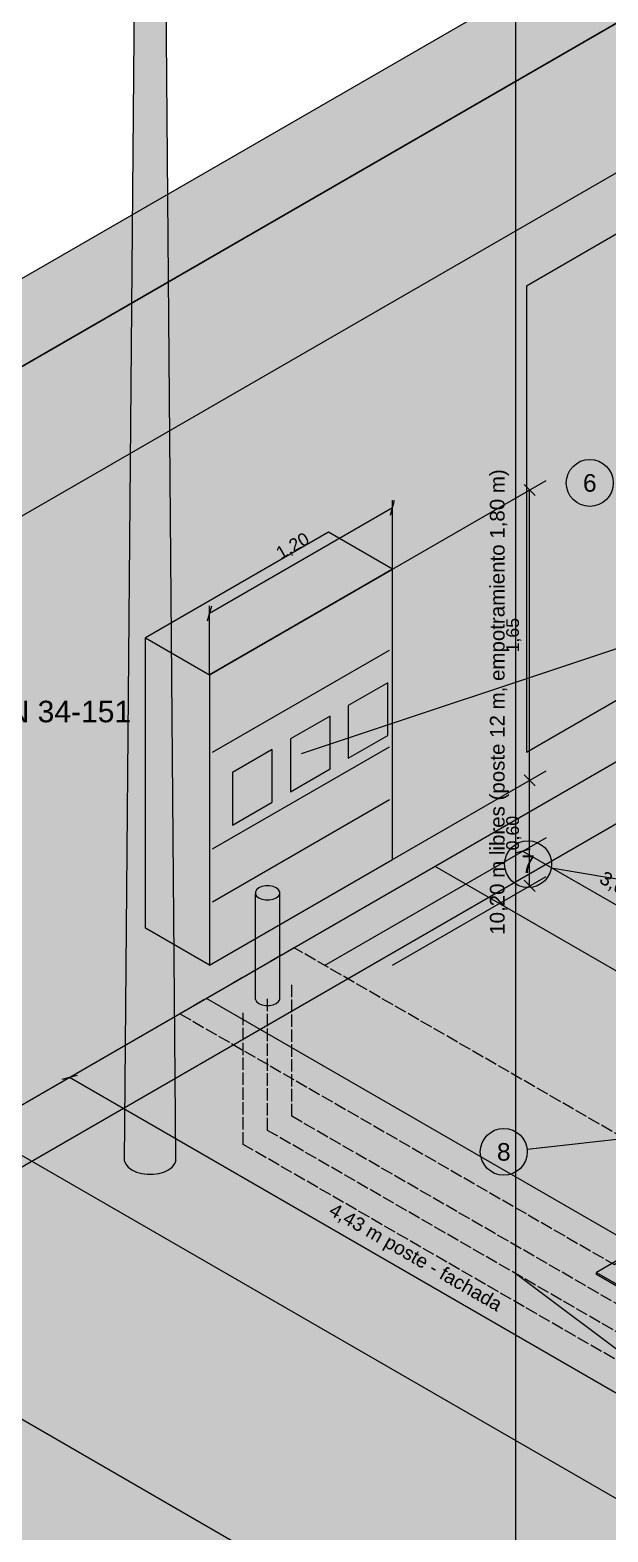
# Paper-space layout 'PLANCHA 3' of a CAD drawing. Header units: metres, sheet in millimetres. Extents: x 0 to 841, y 0 to 594.
# Drawn here: x 195.1 to 254.2, y 115.8 to 269.5 of the extents above; entities that cross this region are included whole.
import ezdxf
from ezdxf.enums import TextEntityAlignment as Align

# ---------------------------------------------------------------- set-up
doc = ezdxf.new("R2010")
doc.units = ezdxf.units.M
doc.linetypes.add('DASHED', pattern=[1.524, 1.27, -0.254])
for name, color, linetype in [('COTAS', 7, 'CONTINUOUS'), ('ISO_FILL', 8, 'CONTINUOUS'), ('ISO_FINO', 7, 'CONTINUOUS'), ('ISO_LIN', 7, 'CONTINUOUS'), ('ISO_OCULTO', 7, 'DASHED'), ('ISO_TXT', 7, 'CONTINUOUS'), ('TEXTO', 7, 'CONTINUOUS')]:
    doc.layers.add(name, color=color, linetype=linetype)
doc.styles.add('ARIAL', font='arial.ttf')

psp = doc.layouts.new('PLANCHA 3')

# ---------------------------------------------------------------- hatches: boundary and pattern name
at = {"layer": 'ISO_FILL', "true_color": 0xd6d2c9}
psp.add_hatch(color=7, dxfattribs=at).paths.add_polyline_path([(143, 205.47), (337.86, 317.97), (330.06, 322.47), (135.21, 209.97)])
at = {"layer": 'ISO_FILL', "true_color": 0xcac7be}
psp.add_hatch(color=7, dxfattribs=at).paths.add_polyline_path([(143, 123.57), (337.86, 236.07), (337.86, 317.97), (143, 205.47)])
at = {"layer": 'ISO_FILL', "true_color": 0x333336}
psp.add_hatch(color=7, dxfattribs=at).paths.add_polyline_path([(143, 190.17), (337.86, 302.67), (337.86, 317.97), (143, 205.47)])
at = {"layer": 'ISO_FILL', "true_color": 0x6a5855}
psp.add_hatch(color=7, dxfattribs=at).paths.add_polyline_path([(204.75, 153.73), (204.88, 153.4), (205.92, 283.21), (205.85, 283.4)])
at = {"layer": 'ISO_FILL', "true_color": 0x796461}
psp.add_hatch(color=7, dxfattribs=at).paths.add_polyline_path([(204.88, 153.4), (205.14, 153.09), (206.07, 283.03), (205.92, 283.21)])
at = {"layer": 'ISO_FILL', "true_color": 0x8a726f}
psp.add_hatch(color=7, dxfattribs=at).paths.add_polyline_path([(205.14, 153.09), (205.51, 152.82), (206.29, 282.87), (206.07, 283.03)])
at = {"layer": 'ISO_FILL', "true_color": 0x997f7b}
psp.add_hatch(color=7, dxfattribs=at).paths.add_polyline_path([(205.51, 152.82), (205.97, 152.61), (206.56, 282.75), (206.29, 282.87)])
at = {"layer": 'ISO_FILL', "true_color": 0xb49590}
psp.add_hatch(color=7, dxfattribs=at).paths.add_polyline_path([(208.79, 152.61), (209.25, 152.82), (208.47, 282.87), (208.2, 282.75)])
at = {"layer": 'ISO_FILL', "true_color": 0xab8d89}
psp.add_hatch(color=7, dxfattribs=at).paths.add_polyline_path([(209.25, 152.82), (209.62, 153.09), (208.69, 283.03), (208.47, 282.87)])
at = {"layer": 'ISO_FILL', "true_color": 0x9f8380}
psp.add_hatch(color=7, dxfattribs=at).paths.add_polyline_path([(209.62, 153.09), (209.88, 153.4), (208.84, 283.21), (208.69, 283.03)])
at = {"layer": 'ISO_FILL', "true_color": 0x907774}
psp.add_hatch(color=7, dxfattribs=at).paths.add_polyline_path([(209.88, 153.4), (210.01, 153.73), (208.91, 283.4), (208.84, 283.21)])
at = {"layer": 'ISO_FILL', "true_color": 0x7f6966}
psp.add_hatch(color=7, dxfattribs=at).paths.add_polyline_path([(210.01, 153.73), (210.01, 154.07), (208.91, 283.6), (208.91, 283.4)])
at = {"layer": 'ISO_FILL', "true_color": 0xa78a86}
psp.add_hatch(color=7, dxfattribs=at).paths.add_polyline_path([(205.97, 152.61), (206.51, 152.46), (206.87, 282.66), (206.56, 282.75)])
at = {"layer": 'ISO_FILL', "true_color": 0xb1928e}
psp.add_hatch(color=7, dxfattribs=at).paths.add_polyline_path([(206.51, 152.46), (207.08, 152.38), (207.21, 282.61), (206.87, 282.66)])
at = {"layer": 'ISO_FILL', "true_color": 0xb79893}
psp.add_hatch(color=7, dxfattribs=at).paths.add_polyline_path([(207.08, 152.38), (207.68, 152.38), (207.55, 282.61), (207.21, 282.61)])
at = {"layer": 'ISO_FILL', "true_color": 0xba9a96}
psp.add_hatch(color=7, dxfattribs=at).paths.add_polyline_path([(207.68, 152.38), (208.25, 152.46), (207.89, 282.66), (207.55, 282.61)])
at = {"layer": 'ISO_FILL', "true_color": 0xb99995}
psp.add_hatch(color=7, dxfattribs=at).paths.add_polyline_path([(208.25, 152.46), (208.79, 152.61), (208.2, 282.75), (207.89, 282.66)])
at = {"layer": 'ISO_FILL', "true_color": 0x87a1af}
for points in [[(245.88, 195.57), (266.15, 207.27), (266.15, 254.97), (245.88, 243.27)], [(227.65, 194.94), (231.7, 197.28), (231.7, 202.68), (227.65, 200.34)], [(221.72, 191.52), (225.78, 193.86), (225.78, 199.26), (221.72, 196.92)], [(215.8, 188.1), (219.85, 190.44), (219.85, 195.84), (215.8, 193.5)]]:
    psp.add_hatch(color=7, dxfattribs=at).paths.add_polyline_path(points)
at = {"layer": 'ISO_FILL', "true_color": 0xc0bcb3}
psp.add_hatch(color=7, dxfattribs=at).paths.add_polyline_path([(221.41, 84.6), (416.27, 197.1), (337.86, 242.37), (143, 129.87)])
at = {"layer": 'ISO_FILL', "true_color": 0x747d86}
psp.add_hatch(color=7, dxfattribs=at).paths.add_polyline_path([(213.46, 203.49), (232.17, 214.29), (225.62, 218.07), (206.91, 207.27)])
at = {"layer": 'ISO_FILL', "true_color": 0x6d767f}
psp.add_hatch(color=7, dxfattribs=at).paths.add_polyline_path([(213.46, 173.79), (232.17, 184.59), (232.17, 214.29), (213.46, 203.49)])
at = {"layer": 'ISO_FILL', "true_color": 0x5b6269}
psp.add_hatch(color=7, dxfattribs=at).paths.add_polyline_path([(213.46, 173.79), (206.91, 177.57), (206.91, 207.27), (213.46, 203.49)])
at = {"layer": 'ISO_FILL', "true_color": 0x8f969d}
for points in [[(218.5, 181.68), (218.26, 181.5), (218.14, 181.28), (218.14, 181.06), (218.26, 180.84), (218.5, 180.66), (218.81, 180.52), (219.19, 180.45), (219.58, 180.45), (219.95, 180.52), (220.27, 180.66), (220.5, 180.84), (220.63, 181.06), (220.63, 181.28), (220.5, 181.5), (220.27, 181.68), (219.95, 181.82), (219.58, 181.89), (219.19, 181.89), (218.81, 181.82)], [(264.9, 135.49), (280.18, 144.31), (268.33, 151.15), (253.06, 142.33)]]:
    psp.add_hatch(color=7, dxfattribs=at).paths.add_polyline_path(points)
at = {"layer": 'ISO_FILL', "true_color": 0x55595d}
psp.add_hatch(color=7, dxfattribs=at).paths.add_polyline_path([(218.14, 170.26), (218.26, 170.04), (218.26, 180.84), (218.14, 181.06)])
at = {"layer": 'ISO_FILL', "true_color": 0x686d72}
psp.add_hatch(color=7, dxfattribs=at).paths.add_polyline_path([(218.26, 170.04), (218.5, 169.86), (218.5, 180.66), (218.26, 180.84)])
at = {"layer": 'ISO_FILL', "true_color": 0x787e84}
psp.add_hatch(color=7, dxfattribs=at).paths.add_polyline_path([(218.5, 169.86), (218.81, 169.72), (218.81, 180.52), (218.5, 180.66)])
at = {"layer": 'ISO_FILL', "true_color": 0x858c93}
psp.add_hatch(color=7, dxfattribs=at).paths.add_polyline_path([(218.81, 169.72), (219.19, 169.65), (219.19, 180.45), (218.81, 180.52)])
at = {"layer": 'ISO_FILL', "true_color": 0x8d949c}
psp.add_hatch(color=7, dxfattribs=at).paths.add_polyline_path([(219.19, 169.65), (219.58, 169.65), (219.58, 180.45), (219.19, 180.45)])
at = {"layer": 'ISO_FILL', "true_color": 0x8f979e}
psp.add_hatch(color=7, dxfattribs=at).paths.add_polyline_path([(219.58, 169.65), (219.95, 169.72), (219.95, 180.52), (219.58, 180.45)])
at = {"layer": 'ISO_FILL', "true_color": 0x8b929a}
psp.add_hatch(color=7, dxfattribs=at).paths.add_polyline_path([(219.95, 169.72), (220.27, 169.86), (220.27, 180.66), (219.95, 180.52)])
at = {"layer": 'ISO_FILL', "true_color": 0x82888f}
psp.add_hatch(color=7, dxfattribs=at).paths.add_polyline_path([(220.27, 169.86), (220.5, 170.04), (220.5, 180.84), (220.27, 180.66)])
at = {"layer": 'ISO_FILL', "true_color": 0x73797f}
psp.add_hatch(color=7, dxfattribs=at).paths.add_polyline_path([(220.5, 170.04), (220.63, 170.26), (220.63, 181.06), (220.5, 180.84)])
at = {"layer": 'ISO_FILL', "true_color": 0x62676c}
psp.add_hatch(color=7, dxfattribs=at).paths.add_polyline_path([(220.63, 170.26), (220.63, 170.48), (220.63, 181.28), (220.63, 181.06)])
at = {"layer": 'ISO_FILL', "true_color": 0xcecbc2}
psp.add_hatch(color=7, dxfattribs=at).paths.add_polyline_path([(254.85, 143.15), (266.54, 149.9), (222.11, 175.55), (210.42, 168.8)])
at = {"layer": 'ISO_FILL', "true_color": 0x70767c}
psp.add_hatch(color=7, dxfattribs=at).paths.add_polyline_path([(264.9, 135.27), (253.06, 142.11), (253.06, 142.33), (264.9, 135.49)])

# ---------------------------------------------------------------- linework, layer by layer
at = {"layer": 'COTAS'}
for p, q in [((244.79, 108.9), (244.79, 292.5)), ((232.17, 214.29), (247.88, 223.36)), ((246.76, 221.82), (245.63, 222.96)), ((231.96, 219.82), (232.37, 221.36)), ((232.17, 214.29), (232.17, 221.35)), ((246.2, 192.69), (246.2, 222.39)), ((213.46, 209.79), (232.17, 220.59)), ((213.25, 209.02), (213.67, 210.56)), ((213.46, 203.49), (213.46, 210.55)), ((256.54, 206.63), (222.81, 195.39)), ((232.17, 184.59), (247.88, 193.66)), ((232.17, 184.59), (247.88, 193.66)), ((246.76, 192.12), (245.63, 193.26)), ((246.76, 192.12), (245.63, 193.26)), ((246.2, 181.89), (246.2, 192.69)), ((225.23, 173.75), (247.93, 186.85)), ((246.27, 185.65), (244.72, 185.24)), ((292.73, 158.18), (245.49, 185.44)), ((248.42, 183.72), (282.05, 178.11)), ((232.17, 173.79), (247.88, 182.86)), ((246.76, 181.32), (245.63, 182.46)), ((220.94, 174.87), (196.5, 160.76)), ((199.89, 162.48), (198.35, 162.06)), ((268.18, 122.4), (199.12, 162.27)), ((245.94, 154.94), (279.56, 158.67)), ((282.87, 113.64), (244.79, 142.2))]:
    psp.add_line(p, q, dxfattribs=at)
for centre in [(252.36, 223.12), (246.05, 184.11), (243.56, 154.67)]:
    psp.add_circle(centre, 2.4, dxfattribs=at)
at = {"layer": 'ISO_FINO'}
for p, q in [((213.77, 195.57), (231.86, 206.01)), ((213.77, 185.67), (231.86, 196.11)), ((213.77, 180.27), (231.86, 190.71)), ((314.94, 138.6), (236.53, 183.87)), ((291.56, 125.1), (213.15, 170.37)), ((268.18, 111.6), (189.77, 156.87)), ((244.79, 98.1), (166.38, 143.37))]:
    psp.add_line(p, q, dxfattribs=at)
for points in [[(227.65, 194.94), (231.7, 197.28), (231.7, 202.68), (227.65, 200.34)], [(221.72, 191.52), (225.78, 193.86), (225.78, 199.26), (221.72, 196.92)], [(215.8, 188.1), (219.85, 190.44), (219.85, 195.84), (215.8, 193.5)]]:
    psp.add_lwpolyline(points, close=True, dxfattribs=at)
at = {"layer": 'ISO_LIN'}
for p, q in [((204.75, 153.73), (205.85, 283.4)), ((210.01, 154.07), (208.91, 283.6)), ((218.14, 170.26), (218.14, 181.06)), ((218.14, 181.06), (218.26, 180.84)), ((218.26, 180.84), (218.5, 180.66)), ((218.5, 180.66), (218.81, 180.52)), ((218.81, 180.52), (219.19, 180.45)), ((219.19, 180.45), (219.58, 180.45)), ((219.58, 180.45), (219.95, 180.52)), ((219.95, 180.52), (220.27, 180.66)), ((220.27, 180.66), (220.5, 180.84)), ((220.5, 180.84), (220.63, 181.06)), ((220.63, 181.06), (220.63, 181.28)), ((220.63, 170.48), (220.63, 181.28)), ((218.14, 170.26), (218.26, 170.04)), ((218.26, 170.04), (218.5, 169.86)), ((218.5, 169.86), (218.81, 169.72)), ((218.81, 169.72), (219.19, 169.65)), ((219.19, 169.65), (219.58, 169.65)), ((219.58, 169.65), (219.95, 169.72)), ((219.95, 169.72), (220.27, 169.86)), ((220.27, 169.86), (220.5, 170.04)), ((220.5, 170.04), (220.63, 170.26)), ((220.63, 170.26), (220.63, 170.48)), ((204.75, 153.73), (204.88, 153.4)), ((209.88, 153.4), (210.01, 153.73)), ((210.01, 153.73), (210.01, 154.07)), ((204.88, 153.4), (205.14, 153.09)), ((205.14, 153.09), (205.51, 152.82)), ((205.51, 152.82), (205.97, 152.61)), ((205.97, 152.61), (206.51, 152.46)), ((206.51, 152.46), (207.08, 152.38)), ((207.08, 152.38), (207.68, 152.38)), ((207.68, 152.38), (208.25, 152.46)), ((208.25, 152.46), (208.79, 152.61)), ((208.79, 152.61), (209.25, 152.82)), ((209.25, 152.82), (209.62, 153.09)), ((209.62, 153.09), (209.88, 153.4))]:
    psp.add_line(p, q, dxfattribs=at)
for points in [[(143, 205.47), (337.86, 317.97), (330.06, 322.47), (135.21, 209.97)], [(143, 123.57), (337.86, 236.07), (337.86, 317.97), (143, 205.47)], [(143, 190.17), (337.86, 302.67), (337.86, 317.97), (143, 205.47)], [(245.88, 195.57), (266.15, 207.27), (266.15, 254.97), (245.88, 243.27)], [(221.41, 84.6), (416.27, 197.1), (337.86, 242.37), (143, 129.87)], [(213.46, 203.49), (232.17, 214.29), (225.62, 218.07), (206.91, 207.27)], [(213.46, 173.79), (232.17, 184.59), (232.17, 214.29), (213.46, 203.49)], [(213.46, 173.79), (206.91, 177.57), (206.91, 207.27), (213.46, 203.49)], [(218.5, 181.68), (218.26, 181.5), (218.14, 181.28), (218.14, 181.06), (218.26, 180.84), (218.5, 180.66), (218.81, 180.52), (219.19, 180.45), (219.58, 180.45), (219.95, 180.52), (220.27, 180.66), (220.5, 180.84), (220.63, 181.06), (220.63, 181.28), (220.5, 181.5), (220.27, 181.68), (219.95, 181.82), (219.58, 181.89), (219.19, 181.89), (218.81, 181.82)], [(264.9, 135.49), (280.18, 144.31), (268.33, 151.15), (253.06, 142.33)], [(264.9, 135.27), (253.06, 142.11), (253.06, 142.33), (264.9, 135.49)]]:
    psp.add_lwpolyline(points, close=True, dxfattribs=at)
at = {"layer": 'ISO_OCULTO'}
psp.add_lwpolyline([(254.85, 143.15), (266.54, 149.9), (222.11, 175.55), (210.42, 168.8)], close=True, dxfattribs=at)
for points in [[(269.11, 131.04), (221.88, 158.31), (221.88, 171.81)], [(266.62, 129.6), (219.38, 156.87), (219.38, 170.37)], [(264.12, 128.16), (216.89, 155.43), (216.89, 168.93)]]:
    psp.add_lwpolyline(points, dxfattribs=at)

# ---------------------------------------------------------------- texts
at = {"layer": 'COTAS', "style": 'ARIAL'}
for s, height, rotation, p in [('10,20 m libres (poste 12 m, empotramiento 1,80 m)', 1.5, 90, (244.09, 200.7)), ('1,20', 1.3, 30, (222.46, 215.8)), ('1,65', 1.3, 90, (245.5, 207.54)), ('0,60', 1.3, 90, (245.5, 187.29)), ('3,03 m ducto CI-1 - gabinete (3 PVC-DB 4")', 1.4, -30, (269.46, 172.42)), ('4,43 m poste - fachada', 1.4, -30, (234, 142.94))]:
    psp.add_text(s, height=height, rotation=rotation, dxfattribs=at).set_placement(p, align=Align.BOTTOM_CENTER)
at = {"layer": 'ISO_TXT', "style": 'ARIAL'}
psp.add_text('LA TIENDA DEL CAFE - CL 28 N 34-151', height=2.2, dxfattribs=at).set_placement((149.24, 198.63))
at = {"layer": 'TEXTO', "style": 'ARIAL'}
for s, p in [('6', (252.36, 223.12)), ('7', (246.05, 184.11)), ('8', (243.56, 154.67))]:
    psp.add_text(s, height=1.8, dxfattribs=at).set_placement(p, align=Align.MIDDLE_CENTER)

doc.saveas('drawing.dxf')
